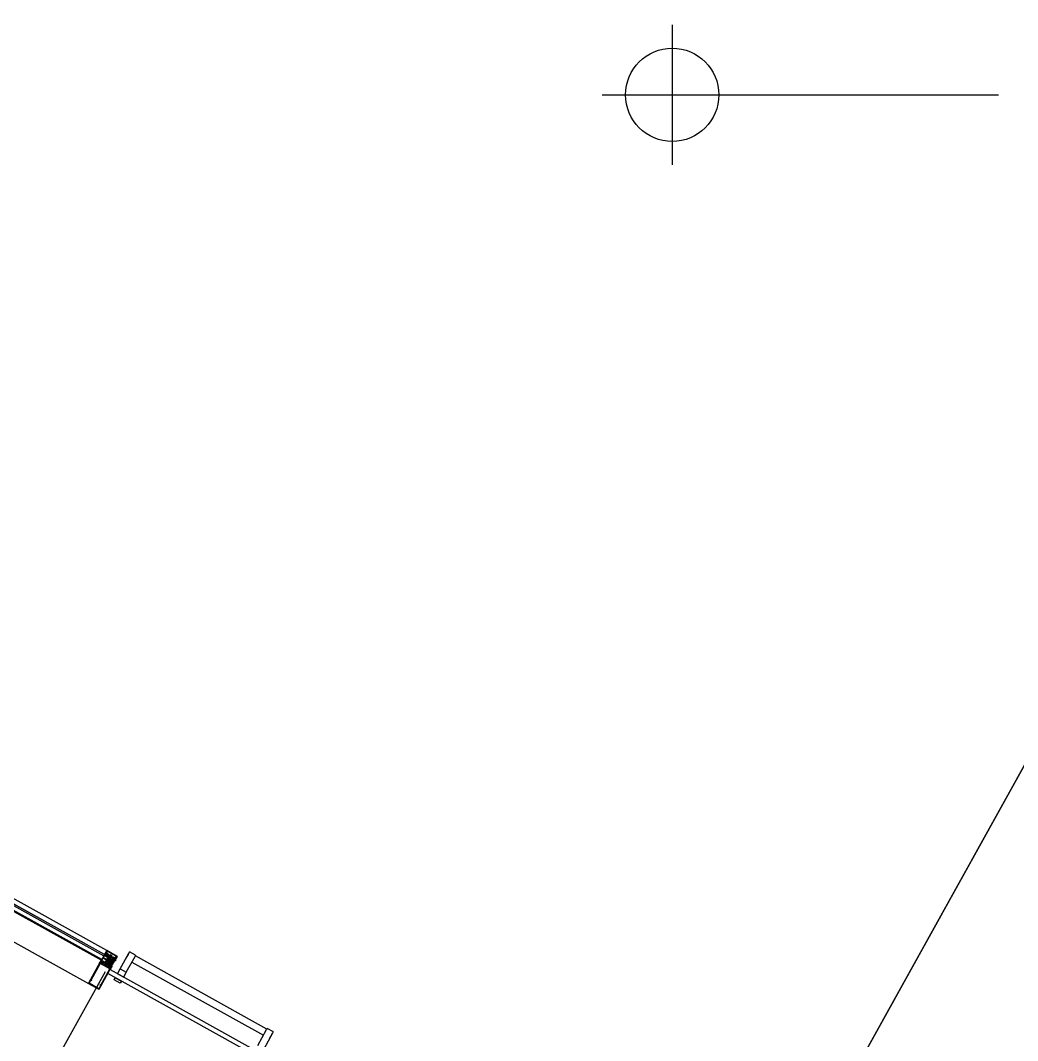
# Model space of a CAD drawing. Header units: metres. Extents: x 2.3 to 42.8, y 0.9 to 31.9.
# Drawn here: x 14.9 to 16.584, y 10.235 to 11.957 of the extents above; entities that cross this region are included whole.
import ezdxf

# ---------------------------------------------------------------- set-up
doc = ezdxf.new("R2010")
doc.units = ezdxf.units.M
doc.layers.add('ARREDI', color=9, linetype='Continuous')
doc.layers.add('PARETI_STRUTTURE', color=7, linetype='Continuous')

msp = doc.modelspace()

# ---------------------------------------------------------------- linework, layer by layer
at = {"layer": 'ARREDI'}
for points in [[(15.0367, 10.3704), (15.0374, 10.3718), (14.5687, 10.632), (14.568, 10.6306)], [(15.0409, 10.378), (15.042, 10.38), (14.5733, 10.6402), (14.5722, 10.6382)], [(15.0433, 10.3662), (15.0483, 10.3752), (15.0482, 10.3757), (15.042, 10.3791), (15.0414, 10.379), (15.0365, 10.37), (15.0366, 10.3695), (15.0428, 10.3661)], [(15.0425, 10.3671), (15.0377, 10.3698), (15.0375, 10.3703), (15.0393, 10.3735), (15.0398, 10.3737), (15.0447, 10.371), (15.0448, 10.3705), (15.043, 10.3673)], [(15.0472, 10.3749), (15.0455, 10.3717), (15.045, 10.3715), (15.0401, 10.3742), (15.04, 10.3747), (15.0417, 10.3779), (15.0423, 10.3781), (15.0471, 10.3754)], [(15.0502, 10.3782), (15.0503, 10.3784), (15.0506, 10.3783), (15.0541, 10.3763), (15.054, 10.3761), (15.0538, 10.3763), (15.0502, 10.3782), (15.0503, 10.3784), (15.0539, 10.3764), (15.0541, 10.3763), (15.054, 10.3761), (15.0505, 10.3781)], [(15.0508, 10.3784), (15.0507, 10.3783), (15.0506, 10.3784), (15.0507, 10.3783)], [(15.0515, 10.378), (15.0515, 10.3779), (15.0514, 10.3779), (15.0516, 10.3779), (15.0517, 10.3779), (15.0516, 10.3779), (15.0514, 10.3779), (15.0515, 10.3779)], [(15.055, 10.3702), (15.0519, 10.3645), (15.0521, 10.3637), (15.055, 10.3621), (15.0587, 10.3688), (15.0558, 10.3704)], [(15.052, 10.3779), (15.0523, 10.3775), (15.0528, 10.3774)], [(15.0553, 10.3696), (15.0526, 10.3646), (15.0527, 10.3641), (15.0548, 10.3629), (15.0579, 10.3686), (15.0559, 10.3697)], [(15.0531, 10.3769), (15.053, 10.377), (15.053, 10.3772), (15.053, 10.377)], [(15.054, 10.3765), (15.0539, 10.3766), (15.0539, 10.3767), (15.0539, 10.3766)], [(15.0349, 10.3673), (15.0352, 10.3674)], [(15.0448, 10.3628), (15.0447, 10.3628), (15.0447, 10.3629), (15.0446, 10.363), (15.0444, 10.3631), (15.0442, 10.3632), (15.0441, 10.3633), (15.044, 10.3634), (15.044, 10.3634)], [(15.0455, 10.364), (15.0454, 10.3641), (15.0454, 10.3641), (15.0453, 10.3642), (15.0451, 10.3643), (15.0449, 10.3645), (15.0448, 10.3646), (15.0447, 10.3646), (15.0446, 10.3647)], [(15.0472, 10.3672), (15.0471, 10.3672), (15.047, 10.3673), (15.0469, 10.3674), (15.0467, 10.3676), (15.0465, 10.3677), (15.0465, 10.3677), (15.0464, 10.3678)], [(15.0483, 10.3684), (15.0467, 10.3692)], [(15.0474, 10.3687), (15.0476, 10.3686), (15.0477, 10.3685), (15.0475, 10.3686), (15.0473, 10.3688), (15.0472, 10.3689)]]:
    msp.add_lwpolyline(points, close=True, dxfattribs=at)
for points in [[(15.0458, 10.3868), (15.0428, 10.3814), (15.0432, 10.3811), (15.0438, 10.3821), (15.0449, 10.383), (15.0449, 10.3831)], [(15.0636, 10.377), (15.0459, 10.3869), (15.0458, 10.3868)], [(15.0358, 10.3696), (15.0357, 10.3696)], [(15.0358, 10.3696), (15.0364, 10.3693), (15.0366, 10.3691), (15.0369, 10.3687), (15.0371, 10.3688)], [(15.0368, 10.3701), (15.0365, 10.3699)], [(15.0365, 10.3699), (15.0371, 10.3688)], [(15.0368, 10.3701), (15.0376, 10.3687), (15.0378, 10.3687)], [(15.0427, 10.3812), (15.042, 10.3807), (15.0411, 10.3804), (15.0412, 10.3802)], [(15.0411, 10.3802), (15.0422, 10.3798)], [(15.0426, 10.3797), (15.0424, 10.3798), (15.0422, 10.3798)], [(15.0426, 10.3797), (15.0426, 10.3795), (15.0427, 10.3794)], [(15.0429, 10.3813), (15.0427, 10.3812)], [(15.0427, 10.3794), (15.0429, 10.3793)], [(15.0488, 10.3761), (15.0427, 10.3649)], [(15.0445, 10.3812), (15.0447, 10.3811), (15.0444, 10.3806), (15.0443, 10.3805), (15.0442, 10.3805), (15.044, 10.3807), (15.0429, 10.3813)], [(15.0429, 10.3793), (15.043, 10.3794)], [(15.0433, 10.3793), (15.0431, 10.3794), (15.043, 10.3794)], [(15.0433, 10.3793), (15.0433, 10.3792), (15.0434, 10.379)], [(15.0434, 10.379), (15.0435, 10.3789)], [(15.0435, 10.3812), (15.0439, 10.382), (15.0449, 10.383), (15.045, 10.3831)], [(15.0435, 10.3812), (15.0435, 10.381)], [(15.0435, 10.381), (15.0441, 10.3806)], [(15.0435, 10.3789), (15.0437, 10.379)], [(15.044, 10.3789), (15.0438, 10.379), (15.0437, 10.379)], [(15.0441, 10.3786), (15.044, 10.3788), (15.044, 10.3789)], [(15.0441, 10.3806), (15.0443, 10.3807)], [(15.0441, 10.3786), (15.0442, 10.3785)], [(15.0448, 10.382), (15.0444, 10.3816), (15.0442, 10.3813), (15.0442, 10.3812)], [(15.0444, 10.3811), (15.0442, 10.3812)], [(15.0442, 10.3786), (15.0444, 10.3786)], [(15.0443, 10.3807), (15.0445, 10.3809)], [(15.0445, 10.3809), (15.0444, 10.381)], [(15.0447, 10.3785), (15.0445, 10.3786), (15.0444, 10.3786)], [(15.0446, 10.3814), (15.0445, 10.3814)], [(15.0445, 10.3813), (15.0445, 10.3812)], [(15.0454, 10.3851), (15.0446, 10.3837)], [(15.0446, 10.3837), (15.0447, 10.3836)], [(15.0473, 10.3799), (15.0466, 10.3807), (15.0455, 10.3813), (15.0446, 10.3814)], [(15.0447, 10.3836), (15.0449, 10.3834)], [(15.0448, 10.3783), (15.0447, 10.3784), (15.0447, 10.3785)], [(15.0478, 10.3729), (15.0447, 10.3675), (15.0448, 10.3673)], [(15.0462, 10.3813), (15.0461, 10.3813), (15.0449, 10.382), (15.0448, 10.382)], [(15.0448, 10.3783), (15.0449, 10.3782)], [(15.045, 10.3837), (15.0449, 10.3835)], [(15.0449, 10.3831), (15.045, 10.3833), (15.0449, 10.3834)], [(15.0451, 10.3808), (15.0449, 10.3805), (15.045, 10.3802)], [(15.0449, 10.3782), (15.0451, 10.3782)], [(15.046, 10.3846), (15.045, 10.3837)], [(15.045, 10.3835), (15.045, 10.3832)], [(15.045, 10.3802), (15.046, 10.3796), (15.0463, 10.3797)], [(15.0464, 10.3803), (15.0454, 10.3809), (15.0451, 10.3808)], [(15.0454, 10.3781), (15.0452, 10.3782), (15.0451, 10.3782)], [(15.0457, 10.3852), (15.0454, 10.3851)], [(15.0463, 10.3843), (15.0454, 10.3825), (15.0454, 10.3824)], [(15.0486, 10.3806), (15.0454, 10.3824)], [(15.0454, 10.3779), (15.0454, 10.378), (15.0454, 10.3782)], [(15.0454, 10.3779), (15.0456, 10.3778)], [(15.0456, 10.3778), (15.0458, 10.3778)], [(15.0457, 10.3852), (15.0464, 10.3847), (15.0467, 10.3848)], [(15.046, 10.3778), (15.0459, 10.3779), (15.0457, 10.3778)], [(15.0459, 10.386), (15.0458, 10.3859)], [(15.0458, 10.3859), (15.0459, 10.3856)], [(15.0462, 10.3861), (15.0459, 10.386)], [(15.0466, 10.3852), (15.0459, 10.3856)], [(15.0464, 10.3843), (15.046, 10.3846)], [(15.0461, 10.3775), (15.0461, 10.3776), (15.046, 10.3778)], [(15.0471, 10.3679), (15.0472, 10.3681), (15.047, 10.3682), (15.0468, 10.3682), (15.0467, 10.3683), (15.0466, 10.3683), (15.0466, 10.3683), (15.0462, 10.3686), (15.0462, 10.3687), (15.0466, 10.3691), (15.0467, 10.3692), (15.0512, 10.3774), (15.0528, 10.3765), (15.0482, 10.3684), (15.0477, 10.3681), (15.0476, 10.3682), (15.0475, 10.3683), (15.0474, 10.3684), (15.0472, 10.3685), (15.047, 10.3687), (15.0469, 10.3688), (15.0469, 10.3688), (15.0468, 10.3689), (15.0468, 10.3689), (15.0469, 10.3688), (15.0471, 10.3687), (15.0472, 10.3686), (15.0475, 10.3684), (15.0477, 10.3682), (15.0478, 10.3682), (15.0479, 10.3681), (15.0479, 10.3682), (15.0466, 10.3691), (15.0467, 10.369), (15.0467, 10.3684), (15.0468, 10.3684), (15.0464, 10.3682), (15.0463, 10.368), (15.046, 10.3677), (15.0462, 10.368), (15.0464, 10.3683), (15.0477, 10.3679), (15.0477, 10.3679), (15.0476, 10.368), (15.0475, 10.368), (15.0474, 10.368), (15.0471, 10.3679)], [(15.0461, 10.3775), (15.0463, 10.3774)], [(15.0628, 10.3768), (15.0545, 10.3814), (15.0462, 10.3861)], [(15.0478, 10.3804), (15.0464, 10.3812), (15.0463, 10.3813), (15.0462, 10.3814)], [(15.0463, 10.3797), (15.0465, 10.3801), (15.0464, 10.3803)], [(15.0463, 10.3774), (15.0464, 10.3774)], [(15.0468, 10.3774), (15.0466, 10.3775), (15.0464, 10.3774)], [(15.0464, 10.3767), (15.0468, 10.3774), (15.0471, 10.3774)], [(15.0467, 10.3849), (15.0466, 10.3852)], [(15.0476, 10.3787), (15.0469, 10.3791), (15.0467, 10.3791), (15.0466, 10.3792), (15.0467, 10.3793), (15.047, 10.3799), (15.0472, 10.3797)], [(15.0467, 10.3848), (15.0467, 10.3849)], [(15.0469, 10.3795), (15.0468, 10.3792)], [(15.0468, 10.3792), (15.0469, 10.3791)], [(15.0468, 10.3627), (15.053, 10.3738)], [(15.047, 10.3796), (15.0469, 10.3795)], [(15.0469, 10.3791), (15.0496, 10.3776)], [(15.047, 10.3796), (15.0473, 10.3795), (15.0474, 10.3795)], [(15.0471, 10.3774), (15.0476, 10.3785)], [(15.0472, 10.3797), (15.0473, 10.3798)], [(15.0473, 10.3798), (15.0473, 10.3799)], [(15.0474, 10.3795), (15.0478, 10.3803), (15.0478, 10.3804)], [(15.0476, 10.3785), (15.0476, 10.3787)], [(15.0483, 10.3728), (15.0479, 10.373), (15.0478, 10.3729)], [(15.0478, 10.3657), (15.0509, 10.3712), (15.0508, 10.3713)], [(15.0486, 10.3805), (15.0481, 10.3796), (15.0482, 10.3793)], [(15.0491, 10.3754), (15.0481, 10.3735), (15.0481, 10.3734)], [(15.0487, 10.3731), (15.0481, 10.3734)], [(15.052, 10.377), (15.0519, 10.3772), (15.0482, 10.3793)], [(15.0487, 10.3723), (15.0483, 10.3728)], [(15.0486, 10.3805), (15.0486, 10.3806)], [(15.0491, 10.3726), (15.0487, 10.3731)], [(15.0498, 10.3717), (15.0487, 10.3723)], [(15.049, 10.3761), (15.0488, 10.3761)], [(15.049, 10.3764), (15.0496, 10.3775), (15.0496, 10.3776)], [(15.049, 10.3764), (15.0491, 10.3761)], [(15.0491, 10.3761), (15.0497, 10.3758), (15.049, 10.3761)], [(15.0494, 10.3753), (15.0493, 10.3754), (15.0491, 10.3754)], [(15.0499, 10.3722), (15.0491, 10.3726)], [(15.0494, 10.3753), (15.0496, 10.3754)], [(15.0496, 10.3754), (15.0497, 10.3756), (15.0496, 10.3754)], [(15.0496, 10.3755), (15.0497, 10.3752)], [(15.0501, 10.3771), (15.0497, 10.3765), (15.0498, 10.3762)], [(15.0497, 10.3756), (15.0497, 10.3758)], [(15.0497, 10.3756), (15.0497, 10.3758)], [(15.0497, 10.3752), (15.0498, 10.3751)], [(15.0502, 10.376), (15.0498, 10.3762)], [(15.0498, 10.3751), (15.05, 10.3752)], [(15.0508, 10.3713), (15.0504, 10.3716), (15.0498, 10.3717)], [(15.0505, 10.3721), (15.0499, 10.3722)], [(15.05, 10.3752), (15.0503, 10.3757)], [(15.0531, 10.3757), (15.0517, 10.3764), (15.0503, 10.3772), (15.0501, 10.3771)], [(15.0502, 10.3782), (15.0503, 10.3781)], [(15.0503, 10.3757), (15.0502, 10.376)], [(15.0541, 10.3764), (15.0505, 10.3784), (15.0503, 10.3784)], [(15.0503, 10.3781), (15.0539, 10.3761)], [(15.0505, 10.3721), (15.0511, 10.3718), (15.0512, 10.3718)], [(15.0507, 10.3644), (15.0545, 10.3713)], [(15.0545, 10.3713), (15.0556, 10.3707), (15.0548, 10.3704), (15.0516, 10.3646), (15.0518, 10.3638), (15.0507, 10.3644)], [(15.0528, 10.3774), (15.053, 10.3775), (15.0534, 10.3782), (15.0527, 10.3778), (15.0526, 10.3777), (15.0527, 10.3778), (15.0527, 10.3779), (15.053, 10.3784), (15.0527, 10.3786), (15.052, 10.3779), (15.0515, 10.378), (15.0508, 10.3784), (15.0513, 10.3793), (15.0508, 10.3784), (15.0528, 10.3774)], [(15.0508, 10.3784), (15.0514, 10.3793), (15.0508, 10.3784)], [(15.0508, 10.3784), (15.0515, 10.378), (15.0521, 10.3789)], [(15.0546, 10.3712), (15.0508, 10.3643)], [(15.0548, 10.3711), (15.051, 10.3642)], [(15.0549, 10.371), (15.0511, 10.3642)], [(15.0512, 10.3776), (15.0512, 10.3774), (15.0528, 10.3765)], [(15.0512, 10.3718), (15.0522, 10.3737), (15.0522, 10.3738)], [(15.0551, 10.371), (15.0512, 10.3641)], [(15.0517, 10.3793), (15.0513, 10.3793)], [(15.0517, 10.3779), (15.0515, 10.378), (15.0517, 10.3779), (15.0522, 10.3789), (15.0517, 10.3779), (15.0522, 10.3789)], [(15.0521, 10.3789), (15.0515, 10.378), (15.0521, 10.3789)], [(15.0519, 10.3748), (15.0516, 10.3743)], [(15.0516, 10.3743), (15.0517, 10.3741)], [(15.0542, 10.3779), (15.0542, 10.3779), (15.0542, 10.3779), (15.0517, 10.3793)], [(15.0539, 10.3767), (15.0532, 10.3771), (15.053, 10.3772), (15.0517, 10.3779), (15.053, 10.3772), (15.0536, 10.3781), (15.053, 10.3772), (15.0539, 10.3767), (15.0544, 10.3776)], [(15.0517, 10.3741), (15.0518, 10.374)], [(15.0518, 10.3792), (15.0518, 10.3791), (15.054, 10.3779), (15.0541, 10.378)], [(15.0519, 10.3792), (15.0519, 10.3792), (15.0518, 10.3792)], [(15.0518, 10.3792), (15.0519, 10.3792)], [(15.0518, 10.374), (15.052, 10.3741)], [(15.0519, 10.3783), (15.0521, 10.379)], [(15.0519, 10.3783), (15.0521, 10.379)], [(15.0519, 10.3783), (15.0521, 10.379)], [(15.0519, 10.3781), (15.0523, 10.3788), (15.0519, 10.3781)], [(15.0519, 10.3781), (15.052, 10.378)], [(15.0522, 10.3749), (15.0519, 10.3748)], [(15.0521, 10.3789), (15.052, 10.379)], [(15.0521, 10.3789), (15.052, 10.379)], [(15.052, 10.3741), (15.0521, 10.3743), (15.052, 10.374)], [(15.052, 10.374), (15.052, 10.3739)], [(15.052, 10.3739), (15.0522, 10.3738)], [(15.0521, 10.3769), (15.0523, 10.377), (15.056, 10.3749), (15.0563, 10.375)], [(15.0521, 10.3749), (15.0526, 10.3747), (15.0528, 10.3748)], [(15.0522, 10.3743), (15.0521, 10.3743)], [(15.0522, 10.3743), (15.0521, 10.3743)], [(15.0522, 10.3789), (15.0522, 10.3789)], [(15.0529, 10.3739), (15.0522, 10.3743), (15.0529, 10.374)], [(15.0523, 10.3775), (15.0526, 10.378)], [(15.0524, 10.3789), (15.0525, 10.3788), (15.0526, 10.3788), (15.0527, 10.3787), (15.0528, 10.3787), (15.0529, 10.3787), (15.053, 10.3786), (15.0531, 10.3785)], [(15.0524, 10.3779), (15.0527, 10.3786), (15.0524, 10.3779)], [(15.0526, 10.3777), (15.0531, 10.3784), (15.0527, 10.3778), (15.0524, 10.378), (15.0524, 10.3779)], [(15.0527, 10.3778), (15.0524, 10.378)], [(15.0524, 10.378), (15.0527, 10.3779)], [(15.053, 10.3766), (15.0528, 10.3765)], [(15.0528, 10.3748), (15.0532, 10.3754), (15.0531, 10.3757)], [(15.0529, 10.3775), (15.053, 10.3775)], [(15.0529, 10.374), (15.0531, 10.3741)], [(15.053, 10.3738), (15.0529, 10.3739)], [(15.0537, 10.378), (15.0532, 10.3771), (15.053, 10.3772), (15.0536, 10.3781)], [(15.0537, 10.378), (15.0532, 10.3771), (15.0531, 10.377), (15.0531, 10.3769), (15.0531, 10.377), (15.0532, 10.3771)], [(15.0531, 10.3741), (15.0537, 10.3752)], [(15.0537, 10.3781), (15.0532, 10.3776)], [(15.0537, 10.3781), (15.0532, 10.3776)], [(15.0544, 10.3776), (15.0539, 10.3767), (15.0532, 10.3771), (15.0537, 10.378)], [(15.0537, 10.3781), (15.0533, 10.3776)], [(15.0537, 10.3781), (15.0536, 10.378)], [(15.0536, 10.3781), (15.0536, 10.378)], [(15.0566, 10.3737), (15.0539, 10.3752), (15.0537, 10.3752)], [(15.0544, 10.3777), (15.0544, 10.3776), (15.0539, 10.3767), (15.0544, 10.3777)], [(15.0539, 10.3761), (15.054, 10.3761)], [(15.0541, 10.378), (15.054, 10.378), (15.054, 10.378)], [(15.0542, 10.3779), (15.0541, 10.3779)], [(15.0541, 10.3763), (15.0541, 10.3764)], [(15.0544, 10.3776), (15.0542, 10.3779)], [(15.0556, 10.374), (15.055, 10.373), (15.0551, 10.3727)], [(15.0552, 10.3709), (15.055, 10.3705)], [(15.0553, 10.3726), (15.0551, 10.3727)], [(15.0553, 10.3708), (15.0552, 10.3705)], [(15.0553, 10.3726), (15.0554, 10.3725), (15.0554, 10.3723)], [(15.0554, 10.3723), (15.0556, 10.3722), (15.0557, 10.3723)], [(15.0555, 10.3707), (15.0554, 10.3706)], [(15.0559, 10.3741), (15.0556, 10.374)], [(15.0559, 10.3723), (15.0557, 10.3723)], [(15.0559, 10.3741), (15.0565, 10.3738), (15.0567, 10.3736), (15.0568, 10.3736), (15.0568, 10.3736), (15.0571, 10.3742), (15.0569, 10.3743)], [(15.056, 10.3722), (15.0559, 10.3723)], [(15.056, 10.3722), (15.0561, 10.3721), (15.0561, 10.372)], [(15.0561, 10.372), (15.0563, 10.3719), (15.0564, 10.3719)], [(15.0568, 10.376), (15.0563, 10.375)], [(15.0566, 10.3719), (15.0564, 10.3719)], [(15.057, 10.3751), (15.0566, 10.3744), (15.0567, 10.3742)], [(15.0566, 10.3737), (15.0567, 10.3738)], [(15.0567, 10.3718), (15.0566, 10.3719)], [(15.0569, 10.3741), (15.0567, 10.3742)], [(15.0567, 10.3737), (15.0569, 10.374)], [(15.0567, 10.3718), (15.0568, 10.3717), (15.0568, 10.3716)], [(15.0569, 10.376), (15.0568, 10.376)], [(15.0568, 10.3716), (15.057, 10.3715), (15.0571, 10.3715)], [(15.0569, 10.376), (15.0601, 10.3742), (15.0603, 10.3743)], [(15.0597, 10.373), (15.0591, 10.3737), (15.058, 10.3743), (15.0571, 10.3745), (15.0569, 10.3744)], [(15.0569, 10.3744), (15.0569, 10.3743)], [(15.0569, 10.3739), (15.0569, 10.3741)], [(15.0587, 10.3744), (15.0586, 10.3744), (15.0572, 10.3752), (15.057, 10.3751)], [(15.0572, 10.3716), (15.0571, 10.3715)], [(15.0574, 10.3715), (15.0572, 10.3716)], [(15.0576, 10.3739), (15.0574, 10.3736)], [(15.0574, 10.3736), (15.0575, 10.3733)], [(15.0574, 10.3715), (15.0575, 10.3713), (15.0575, 10.3712)], [(15.0575, 10.3733), (15.0585, 10.3727)], [(15.0575, 10.3712), (15.0577, 10.3711), (15.0578, 10.3711)], [(15.0578, 10.374), (15.0576, 10.3739)], [(15.0579, 10.3712), (15.0578, 10.3711)], [(15.0589, 10.3734), (15.0579, 10.374)], [(15.0581, 10.3711), (15.0579, 10.3712)], [(15.0582, 10.3708), (15.0581, 10.3709), (15.0581, 10.3711)], [(15.0582, 10.3708), (15.0583, 10.3707), (15.0585, 10.3708)], [(15.0585, 10.3727), (15.0588, 10.3728)], [(15.0586, 10.3708), (15.0585, 10.3707)], [(15.0588, 10.3707), (15.0586, 10.3708)], [(15.0601, 10.3736), (15.0589, 10.3743), (15.0588, 10.3744), (15.0587, 10.3744)], [(15.0588, 10.3728), (15.059, 10.3731)], [(15.0589, 10.3704), (15.0588, 10.3706), (15.0588, 10.3707)], [(15.059, 10.3731), (15.0589, 10.3734)], [(15.0589, 10.3704), (15.059, 10.3703), (15.0592, 10.3704)], [(15.0605, 10.3715), (15.0594, 10.3722), (15.0592, 10.3722), (15.0591, 10.3723), (15.0591, 10.3724), (15.0594, 10.3729), (15.0596, 10.3728), (15.0597, 10.3728)], [(15.0593, 10.3704), (15.0592, 10.3704)], [(15.0595, 10.3727), (15.0593, 10.3726)], [(15.0593, 10.3726), (15.0593, 10.3723)], [(15.0593, 10.3723), (15.0593, 10.3722)], [(15.0593, 10.3722), (15.0599, 10.3719)], [(15.0595, 10.3703), (15.0593, 10.3704)], [(15.0595, 10.3727), (15.0597, 10.3726), (15.0599, 10.3726)], [(15.0596, 10.3702), (15.0595, 10.3703)], [(15.0596, 10.3702), (15.0605, 10.3694), (15.0607, 10.3695)], [(15.0598, 10.3729), (15.0597, 10.373)], [(15.0599, 10.3726), (15.0601, 10.3729), (15.0602, 10.3735), (15.0601, 10.3736)], [(15.0599, 10.3719), (15.0602, 10.372)], [(15.0611, 10.3743), (15.061, 10.3742), (15.0608, 10.3727), (15.0602, 10.3717), (15.0607, 10.3715), (15.0637, 10.3769), (15.0636, 10.377)], [(15.0612, 10.376), (15.0602, 10.3743)], [(15.0602, 10.3719), (15.0606, 10.3728), (15.0609, 10.3741)], [(15.0605, 10.3715), (15.0606, 10.3713), (15.0605, 10.3704), (15.0607, 10.3695)], [(15.0613, 10.3744), (15.061, 10.3743), (15.0609, 10.3741)], [(15.0615, 10.3742), (15.0613, 10.3744), (15.0611, 10.3743)], [(15.0617, 10.3759), (15.0612, 10.376)], [(15.0613, 10.3744), (15.0614, 10.3746)], [(15.0614, 10.3746), (15.0617, 10.3759)], [(15.0616, 10.3767), (15.0615, 10.3766), (15.0616, 10.3763)], [(15.0615, 10.3742), (15.0616, 10.3743)], [(15.0626, 10.3763), (15.0619, 10.3768), (15.0616, 10.3767)], [(15.0616, 10.3763), (15.0623, 10.3759)], [(15.0616, 10.3743), (15.0624, 10.3756)], [(15.0624, 10.3756), (15.0623, 10.3759)], [(15.0626, 10.3763), (15.0628, 10.3764)], [(15.0629, 10.3765), (15.0628, 10.3768)], [(15.0628, 10.3764), (15.0629, 10.3765)], [(15.0338, 10.3652), (15.0186, 10.3378), (15.0151, 10.3315)], [(15.0346, 10.365), (15.0194, 10.3376), (15.0195, 10.3374), (15.0203, 10.3369)], [(15.0357, 10.3696), (15.0334, 10.3655)], [(15.0334, 10.3655), (15.0335, 10.3654)], [(15.0335, 10.3654), (15.0338, 10.3652), (15.0349, 10.3673)], [(15.0511, 10.3558), (15.0346, 10.365)], [(15.0352, 10.3666), (15.0349, 10.366), (15.0349, 10.3658)], [(15.0349, 10.3658), (15.0366, 10.3648), (15.0367, 10.3647), (15.0368, 10.3647), (15.0385, 10.3638), (15.0387, 10.3638)], [(15.0358, 10.367), (15.0352, 10.3674)], [(15.0352, 10.3674), (15.0357, 10.367), (15.036, 10.367), (15.036, 10.3669), (15.036, 10.3668), (15.0357, 10.3663), (15.0356, 10.3664)], [(15.0358, 10.3669), (15.0358, 10.3665), (15.0354, 10.3667), (15.0352, 10.3666)], [(15.0356, 10.3664), (15.0354, 10.3662)], [(15.0354, 10.3662), (15.036, 10.3655), (15.0377, 10.3646), (15.0386, 10.3644)], [(15.0359, 10.3669), (15.0358, 10.367)], [(15.0359, 10.3285), (15.0511, 10.3558)], [(15.0363, 10.3683), (15.0361, 10.3679), (15.0362, 10.3676)], [(15.0362, 10.3676), (15.0391, 10.366), (15.0394, 10.3661)], [(15.0395, 10.3667), (15.0366, 10.3684), (15.0363, 10.3683)], [(15.0365, 10.3665), (15.0363, 10.3662)], [(15.0363, 10.3662), (15.0363, 10.3659)], [(15.0363, 10.3659), (15.0379, 10.3651)], [(15.0367, 10.3666), (15.0365, 10.3665)], [(15.0365, 10.3279), (15.0517, 10.3553)], [(15.0383, 10.3657), (15.0367, 10.3666)], [(15.0379, 10.3688), (15.0378, 10.3687)], [(15.0381, 10.3687), (15.0379, 10.3688)], [(15.0379, 10.3651), (15.0382, 10.3651)], [(15.0381, 10.3687), (15.0381, 10.3686), (15.0381, 10.3684)], [(15.0382, 10.3684), (15.0383, 10.3683), (15.0385, 10.3684)], [(15.0382, 10.3651), (15.0383, 10.3655)], [(15.0383, 10.3655), (15.0383, 10.3657)], [(15.0386, 10.3684), (15.0384, 10.3684)], [(15.0387, 10.3646), (15.0385, 10.3647), (15.0388, 10.3653), (15.0389, 10.3653), (15.039, 10.3653), (15.0392, 10.3652), (15.0398, 10.3648)], [(15.0388, 10.3683), (15.0387, 10.3683), (15.0386, 10.3684)], [(15.0386, 10.3644), (15.0387, 10.3646)], [(15.039, 10.3652), (15.0387, 10.3648), (15.039, 10.3647)], [(15.0387, 10.3638), (15.0391, 10.3645), (15.039, 10.3647)], [(15.0388, 10.3683), (15.0388, 10.3682), (15.0388, 10.368)], [(15.0388, 10.368), (15.039, 10.3679), (15.0391, 10.368)], [(15.0391, 10.3652), (15.039, 10.3652)], [(15.0393, 10.368), (15.0391, 10.368)], [(15.0401, 10.3646), (15.0391, 10.3652)], [(15.0395, 10.3642), (15.0391, 10.3636), (15.0392, 10.3634)], [(15.0392, 10.3634), (15.0409, 10.3625), (15.0414, 10.3627)], [(15.0395, 10.3679), (15.0393, 10.368)], [(15.0394, 10.3679), (15.0395, 10.3678), (15.0395, 10.3676)], [(15.0394, 10.3661), (15.0396, 10.3664), (15.0395, 10.3667)], [(15.0411, 10.3677), (15.0395, 10.3676)], [(15.0398, 10.3641), (15.0396, 10.3642), (15.0395, 10.3642)], [(15.0398, 10.3648), (15.0401, 10.3649)], [(15.0398, 10.3641), (15.04, 10.3641)], [(15.0411, 10.3673), (15.0399, 10.3673), (15.0399, 10.367)], [(15.0401, 10.3649), (15.041, 10.3666), (15.041, 10.3667), (15.0406, 10.3669), (15.0404, 10.367), (15.0399, 10.367)], [(15.04, 10.3642), (15.0402, 10.3645)], [(15.0402, 10.3645), (15.0401, 10.3646)], [(15.0411, 10.3673), (15.0411, 10.3677)], [(15.0425, 10.3647), (15.0414, 10.3627)], [(15.0427, 10.3647), (15.0425, 10.3647)], [(15.0463, 10.3685), (15.0464, 10.3684), (15.0464, 10.3684), (15.0465, 10.3683), (15.0467, 10.3682), (15.047, 10.368), (15.0468, 10.3681), (15.0467, 10.3682), (15.0466, 10.3683), (15.0465, 10.3684), (15.0464, 10.3684), (15.0462, 10.3685), (15.0464, 10.3686), (15.0477, 10.3676), (15.0478, 10.3678), (15.0477, 10.3678), (15.0477, 10.3677), (15.0477, 10.3676), (15.0478, 10.3678), (15.0469, 10.3683), (15.047, 10.3682), (15.0472, 10.3681), (15.0473, 10.368), (15.0474, 10.3679), (15.0475, 10.3678), (15.0475, 10.3678), (15.0479, 10.3673), (15.0479, 10.3672), (15.0471, 10.367), (15.047, 10.367), (15.0469, 10.3671), (15.0468, 10.3671), (15.0466, 10.3672), (15.0464, 10.3673), (15.0463, 10.3673), (15.0462, 10.3673), (15.0459, 10.3674), (15.0459, 10.3674), (15.0457, 10.3674), (15.0457, 10.3674), (15.0458, 10.3674), (15.0459, 10.3673), (15.046, 10.3673), (15.0461, 10.3672), (15.0463, 10.3671), (15.0467, 10.367), (15.0469, 10.3669), (15.047, 10.3668), (15.0471, 10.3668), (15.0472, 10.3668), (15.0473, 10.3667), (15.0474, 10.3667), (15.0476, 10.3667), (15.0471, 10.3667), (15.0476, 10.3667), (15.0473, 10.367), (15.0478, 10.3673), (15.0477, 10.3673), (15.0477, 10.3673), (15.0476, 10.3674), (15.0475, 10.3674), (15.0474, 10.3674), (15.0473, 10.3675), (15.0471, 10.3676), (15.0467, 10.3678), (15.0465, 10.3678), (15.0463, 10.3679), (15.0462, 10.3679), (15.0461, 10.368), (15.0461, 10.368), (15.0465, 10.3682), (15.0465, 10.3681), (15.0466, 10.3681), (15.0467, 10.368), (15.0468, 10.3679), (15.047, 10.3678), (15.0471, 10.3677), (15.0472, 10.3676), (15.0473, 10.3675), (15.0479, 10.3673), (15.0478, 10.3674), (15.0471, 10.3679), (15.0479, 10.3673), (15.0479, 10.3674), (15.0477, 10.3675), (15.047, 10.368), (15.0473, 10.3673), (15.046, 10.3672), (15.0461, 10.3671), (15.0462, 10.367), (15.0463, 10.367), (15.0465, 10.3668), (15.0466, 10.3667), (15.0467, 10.3666), (15.0468, 10.3666), (15.0472, 10.3667), (15.0468, 10.3664), (15.0467, 10.3664), (15.0466, 10.3664), (15.0465, 10.3665), (15.0464, 10.3665), (15.0461, 10.3666), (15.046, 10.3667), (15.0458, 10.3667), (15.0457, 10.3671), (15.0455, 10.3668), (15.0451, 10.3667), (15.0451, 10.3668), (15.0456, 10.3664), (15.0454, 10.3661), (15.0455, 10.3661), (15.0456, 10.3661), (15.0457, 10.366), (15.0458, 10.366), (15.0461, 10.3659), (15.0462, 10.3658), (15.0463, 10.3658), (15.0467, 10.3654), (15.0466, 10.3655), (15.0465, 10.3655), (15.0465, 10.3655), (15.0463, 10.3656), (15.0462, 10.3656), (15.046, 10.3657), (15.0456, 10.3659), (15.0454, 10.366), (15.0453, 10.366), (15.0452, 10.3661), (15.0451, 10.3661), (15.045, 10.3661), (15.0454, 10.3662), (15.0444, 10.3655), (15.0449, 10.3655), (15.0449, 10.3653), (15.0447, 10.3649), (15.0448, 10.3648), (15.0449, 10.3648), (15.045, 10.3648), (15.0452, 10.3647), (15.0454, 10.3646), (15.0455, 10.3646), (15.0456, 10.3645), (15.0461, 10.3642), (15.046, 10.3642), (15.0459, 10.3642), (15.0459, 10.3643), (15.0458, 10.3643), (15.0457, 10.3643), (15.0455, 10.3644), (15.0453, 10.3645), (15.045, 10.3646), (15.0447, 10.3647), (15.0446, 10.3648), (15.0445, 10.3648), (15.0444, 10.3649), (15.0443, 10.3649), (15.0441, 10.3649), (15.0441, 10.365), (15.0445, 10.3654), (15.0446, 10.3653), (15.0447, 10.3653), (15.0448, 10.3652), (15.0449, 10.3651), (15.045, 10.3651), (15.0452, 10.3649), (15.0454, 10.3648), (15.0456, 10.3646), (15.0457, 10.3645), (15.0458, 10.3645), (15.0459, 10.3644), (15.046, 10.3643), (15.0456, 10.3644), (15.0456, 10.3644), (15.0455, 10.3645), (15.0454, 10.3645), (15.0453, 10.3646), (15.0451, 10.3648), (15.045, 10.3649), (15.0449, 10.365), (15.0448, 10.365), (15.0445, 10.3655), (15.0445, 10.3654), (15.0446, 10.3654), (15.0447, 10.3653), (15.0448, 10.3653), (15.0448, 10.3652), (15.0449, 10.3651), (15.0451, 10.365), (15.0455, 10.3648), (15.0457, 10.3646), (15.0458, 10.3645), (15.0459, 10.3645), (15.0459, 10.3644), (15.0458, 10.3647), (15.0457, 10.3647), (15.0456, 10.3648), (15.0455, 10.3649), (15.0454, 10.365), (15.0452, 10.3651), (15.0451, 10.3652), (15.045, 10.3653), (15.045, 10.3653), (15.0464, 10.3649), (15.0464, 10.365), (15.0463, 10.365), (15.0462, 10.3651), (15.0461, 10.3652), (15.046, 10.3652), (15.0458, 10.3654), (15.0455, 10.3656), (15.0453, 10.3658), (15.0452, 10.3658), (15.0451, 10.3659), (15.045, 10.3659), (15.0449, 10.366), (15.0449, 10.366), (15.0452, 10.3656), (15.0452, 10.3656), (15.0453, 10.3655), (15.0454, 10.3654), (15.0456, 10.3653), (15.0457, 10.3652), (15.0458, 10.3651), (15.0459, 10.365), (15.0459, 10.3648), (15.0464, 10.3656), (15.0466, 10.3655), (15.0467, 10.3655), (15.0476, 10.3651), (15.0476, 10.3649), (15.0468, 10.3634), (15.0475, 10.3651), (15.0468, 10.3655), (15.0466, 10.3654), (15.0463, 10.365), (15.0465, 10.3648), (15.0462, 10.3648), (15.046, 10.3644), (15.0461, 10.3642), (15.0459, 10.3642), (15.0457, 10.3638), (15.0458, 10.3636), (15.0456, 10.3636), (15.0453, 10.3631), (15.0454, 10.363), (15.0452, 10.363), (15.045, 10.3625), (15.0451, 10.3623), (15.0449, 10.3623), (15.0446, 10.3619), (15.0447, 10.3617), (15.0445, 10.3617), (15.0442, 10.3611), (15.0436, 10.361), (15.0429, 10.3614), (15.0427, 10.3619), (15.0429, 10.3622), (15.0428, 10.3624), (15.043, 10.3624), (15.0432, 10.3628), (15.0431, 10.363), (15.0433, 10.363), (15.0436, 10.3635), (15.0435, 10.3636), (15.0437, 10.3636), (15.0439, 10.3641), (15.0438, 10.3643), (15.044, 10.3643), (15.0443, 10.3647), (15.0442, 10.3649), (15.0444, 10.3649), (15.0446, 10.3653), (15.0445, 10.3655), (15.0447, 10.3655), (15.045, 10.3659), (15.0448, 10.3661), (15.0453, 10.3665), (15.0452, 10.3662), (15.0453, 10.3659), (15.0454, 10.3659), (15.0455, 10.3658), (15.0456, 10.3657), (15.0458, 10.3656), (15.0459, 10.3655), (15.046, 10.3654), (15.0461, 10.3653), (15.0461, 10.3653), (15.0452, 10.3667), (15.0452, 10.3667), (15.0453, 10.3666), (15.0454, 10.3666), (15.0454, 10.3665), (15.0455, 10.3664), (15.0456, 10.3664), (15.0458, 10.3662), (15.0462, 10.366), (15.0464, 10.3659), (15.0465, 10.3658), (15.0465, 10.3657), (15.0466, 10.3657), (15.0467, 10.3656), (15.0467, 10.3655), (15.0467, 10.3656), (15.0466, 10.3657), (15.0465, 10.3657), (15.0464, 10.3658), (15.0463, 10.3658), (15.0461, 10.366), (15.0459, 10.3662), (15.0457, 10.3663), (15.0455, 10.3664), (15.0455, 10.3664), (15.0454, 10.3665), (15.0453, 10.3666), (15.0449, 10.3663), (15.0451, 10.3664), (15.0443, 10.3669), (15.0444, 10.3668), (15.0451, 10.3664), (15.0452, 10.3663), (15.0447, 10.3655), (15.045, 10.3655), (15.0451, 10.3655), (15.0452, 10.3654), (15.0453, 10.3654), (15.0455, 10.3654), (15.0457, 10.3653), (15.0458, 10.3652), (15.046, 10.3652), (15.0461, 10.3648), (15.0458, 10.3642), (15.0452, 10.3636), (15.0451, 10.3636), (15.045, 10.3636), (15.0449, 10.3637), (15.0446, 10.3638), (15.0445, 10.3638), (15.0443, 10.3639), (15.044, 10.364), (15.0438, 10.3637), (15.044, 10.3636), (15.0441, 10.3636), (15.0442, 10.3635), (15.0444, 10.3635), (15.0446, 10.3634), (15.0448, 10.3633), (15.0449, 10.3633), (15.045, 10.3633), (15.0453, 10.3632), (15.0454, 10.3635)], [(15.0441, 10.361), (15.0428, 10.3618), (15.0427, 10.3618), (15.0432, 10.361), (15.0433, 10.3615), (15.0427, 10.3618), (15.043, 10.3623), (15.0431, 10.3622), (15.0443, 10.3615), (15.0441, 10.361), (15.0428, 10.3618), (15.0427, 10.3618), (15.043, 10.3623), (15.0435, 10.363), (15.0434, 10.363), (15.0434, 10.3637), (15.0438, 10.3641), (15.0439, 10.3641), (15.044, 10.364), (15.0441, 10.364), (15.0442, 10.3639), (15.0443, 10.3638), (15.0445, 10.3637), (15.0447, 10.3635), (15.0449, 10.3634), (15.045, 10.3633), (15.0451, 10.3632), (15.0452, 10.3632), (15.0453, 10.3631), (15.045, 10.3631), (15.0449, 10.3632), (15.0448, 10.3632), (15.0447, 10.3633), (15.0446, 10.3634), (15.0444, 10.3635), (15.0443, 10.3636), (15.0442, 10.3637), (15.0438, 10.3642), (15.0439, 10.3642), (15.0439, 10.3641), (15.044, 10.3641), (15.0441, 10.364), (15.0441, 10.3639), (15.0442, 10.3639), (15.0445, 10.3637), (15.0448, 10.3635), (15.045, 10.3634), (15.0451, 10.3633), (15.0452, 10.3632), (15.0452, 10.3632), (15.0451, 10.3634), (15.0451, 10.3635), (15.045, 10.3635), (15.0449, 10.3636), (15.0448, 10.3637), (15.0446, 10.3638), (15.0445, 10.3639), (15.0444, 10.364), (15.0443, 10.3641), (15.046, 10.3644), (15.0459, 10.3648), (15.046, 10.3646), (15.046, 10.3645), (15.0462, 10.3647), (15.0469, 10.3654), (15.0468, 10.3654), (15.0463, 10.3658), (15.0455, 10.3662), (15.045, 10.3658), (15.0451, 10.3657), (15.0463, 10.3651), (15.0465, 10.3648), (15.0464, 10.3648), (15.0463, 10.3648), (15.0463, 10.3648), (15.0462, 10.3649), (15.0461, 10.3649), (15.046, 10.365), (15.0459, 10.365), (15.0457, 10.3651), (15.0453, 10.3653), (15.0451, 10.3654), (15.045, 10.3654), (15.0449, 10.3654), (15.0448, 10.3655), (15.0447, 10.3655), (15.0446, 10.3655), (15.0465, 10.3647), (15.0461, 10.3648)], [(15.0427, 10.3649), (15.0427, 10.3648)], [(15.0427, 10.3648), (15.0429, 10.3647)], [(15.0427, 10.3647), (15.0429, 10.3646), (15.043, 10.3646)], [(15.0441, 10.361), (15.0432, 10.361), (15.0427, 10.3618)], [(15.0429, 10.3647), (15.043, 10.3647)], [(15.043, 10.3647), (15.0432, 10.3647), (15.043, 10.3646)], [(15.0433, 10.3627), (15.043, 10.363)], [(15.043, 10.3623), (15.0432, 10.3627), (15.0433, 10.3626)], [(15.0432, 10.361), (15.0441, 10.361), (15.0443, 10.3615), (15.0431, 10.3622), (15.043, 10.3623), (15.0431, 10.3623)], [(15.0444, 10.3619), (15.0443, 10.3618), (15.0442, 10.3618), (15.044, 10.3617), (15.043, 10.3623)], [(15.0432, 10.3622), (15.0432, 10.3622), (15.0433, 10.3622), (15.0435, 10.3622), (15.0434, 10.3622), (15.0432, 10.3622), (15.0433, 10.3622), (15.0432, 10.3622), (15.0432, 10.3623), (15.0431, 10.3622), (15.0432, 10.3623), (15.0431, 10.3623), (15.0432, 10.3623), (15.0431, 10.3623), (15.0431, 10.3623), (15.043, 10.3623)], [(15.0431, 10.3631), (15.0435, 10.363)], [(15.0433, 10.365), (15.0432, 10.3647), (15.0434, 10.3649), (15.0434, 10.365)], [(15.0432, 10.3647), (15.0432, 10.3647)], [(15.045, 10.3623), (15.045, 10.3623), (15.0449, 10.3624), (15.0448, 10.3624), (15.0447, 10.3624), (15.0446, 10.3625), (15.0445, 10.3625), (15.0443, 10.3626), (15.0439, 10.3628), (15.0437, 10.3629), (15.0436, 10.3629), (15.0435, 10.3629), (15.0434, 10.363), (15.0433, 10.363), (15.0432, 10.363)], [(15.0432, 10.3629), (15.0432, 10.3628), (15.0433, 10.3628), (15.0434, 10.3627), (15.0435, 10.3626), (15.0436, 10.3626), (15.0438, 10.3624), (15.044, 10.3623), (15.0442, 10.3621), (15.0443, 10.362)], [(15.0443, 10.362), (15.0443, 10.3621), (15.044, 10.3623), (15.0438, 10.3624), (15.0436, 10.3626), (15.0435, 10.3627), (15.0434, 10.3627), (15.0433, 10.3628), (15.0432, 10.3629), (15.0432, 10.3629)], [(15.0433, 10.3626), (15.0432, 10.3627), (15.0445, 10.3619), (15.0447, 10.3623)], [(15.0441, 10.3668), (15.0433, 10.3653), (15.0442, 10.3669)], [(15.0433, 10.3653), (15.0433, 10.3653)], [(15.0433, 10.3653), (15.0433, 10.3652)], [(15.0433, 10.3652), (15.0434, 10.365), (15.0433, 10.3652)], [(15.0433, 10.365), (15.0434, 10.365)], [(15.0433, 10.3623), (15.0434, 10.3622), (15.0435, 10.3622), (15.0437, 10.3621), (15.0439, 10.3621), (15.044, 10.362), (15.0441, 10.362), (15.0442, 10.362)], [(15.0442, 10.3618), (15.044, 10.3618), (15.0439, 10.3619), (15.0436, 10.362), (15.0434, 10.3621), (15.0433, 10.3621), (15.0433, 10.3622)], [(15.044, 10.3617), (15.0433, 10.3615)], [(15.0436, 10.3633), (15.0434, 10.3636)], [(15.0434, 10.3626), (15.0434, 10.3625), (15.0435, 10.3625), (15.0436, 10.3624), (15.0437, 10.3623), (15.0438, 10.3622), (15.044, 10.3621), (15.0443, 10.3618), (15.044, 10.3621), (15.0438, 10.3622)], [(15.0434, 10.3626), (15.0434, 10.3625), (15.0435, 10.3625), (15.0436, 10.3624), (15.0437, 10.3623), (15.0438, 10.3622)], [(15.0434, 10.3622), (15.0435, 10.3622), (15.0436, 10.3621), (15.0437, 10.3621), (15.044, 10.362), (15.0442, 10.3619), (15.0439, 10.362), (15.0436, 10.3621), (15.0435, 10.3621)], [(15.0435, 10.3636), (15.0435, 10.3636), (15.0436, 10.3635)], [(15.0435, 10.3635), (15.0436, 10.3635), (15.0436, 10.3634), (15.0437, 10.3633), (15.0438, 10.3633), (15.0439, 10.3632), (15.0441, 10.363), (15.0444, 10.3629), (15.0446, 10.3627), (15.0447, 10.3627), (15.0448, 10.3626), (15.0449, 10.3625), (15.0449, 10.3625), (15.045, 10.3624)], [(15.0443, 10.3623), (15.0442, 10.3624), (15.044, 10.3625), (15.0438, 10.3626), (15.0437, 10.3627), (15.0437, 10.3628), (15.0436, 10.3628), (15.0435, 10.3629)], [(15.0454, 10.3629), (15.0453, 10.3629), (15.0452, 10.363), (15.0452, 10.363), (15.0451, 10.363), (15.045, 10.3631), (15.0449, 10.3631), (15.0446, 10.3632), (15.0443, 10.3634), (15.044, 10.3635), (15.0439, 10.3635), (15.0438, 10.3636), (15.0437, 10.3636), (15.0436, 10.3636), (15.0436, 10.3637)], [(15.0436, 10.3635), (15.0436, 10.3635), (15.0437, 10.3634), (15.0438, 10.3633), (15.0439, 10.3633), (15.0441, 10.3631), (15.0444, 10.3629), (15.0446, 10.3627), (15.0447, 10.3627), (15.0448, 10.3626), (15.0449, 10.3625), (15.045, 10.3625), (15.045, 10.3625)], [(15.0437, 10.3633), (15.0436, 10.3633)], [(15.0439, 10.364), (15.0437, 10.3642)], [(15.0446, 10.3625), (15.0446, 10.3625), (15.0445, 10.3626), (15.0444, 10.3627), (15.0442, 10.3628), (15.044, 10.3629), (15.0439, 10.363), (15.0438, 10.3631), (15.0438, 10.3631), (15.0437, 10.3632)], [(15.0437, 10.363), (15.0438, 10.363), (15.0439, 10.3629), (15.044, 10.3629), (15.0442, 10.3628), (15.0444, 10.3627), (15.0445, 10.3627), (15.0446, 10.3627), (15.0447, 10.3626)], [(15.0438, 10.3643), (15.0442, 10.3643)], [(15.0457, 10.3636), (15.0457, 10.3636), (15.0456, 10.3636), (15.0455, 10.3636), (15.0454, 10.3637), (15.0453, 10.3637), (15.0452, 10.3638), (15.045, 10.3639), (15.0446, 10.364), (15.0444, 10.3641), (15.0443, 10.3642), (15.0442, 10.3642), (15.0441, 10.3642), (15.044, 10.3643), (15.0439, 10.3643)], [(15.044, 10.3639), (15.044, 10.364)], [(15.0441, 10.3648), (15.0442, 10.3648), (15.0443, 10.3647), (15.0443, 10.3647), (15.0444, 10.3646), (15.0445, 10.3646)], [(15.0443, 10.3646), (15.0441, 10.3643), (15.0442, 10.3643)], [(15.0441, 10.3619), (15.0443, 10.3618), (15.0442, 10.3619)], [(15.0444, 10.3645), (15.0443, 10.3646)], [(15.0445, 10.3621), (15.0443, 10.3623)], [(15.0443, 10.3618), (15.0446, 10.3618), (15.0443, 10.362)], [(15.0448, 10.3617), (15.0444, 10.3617), (15.0443, 10.3615), (15.0444, 10.3617)], [(15.0453, 10.3637), (15.0452, 10.3638), (15.0452, 10.3638), (15.0451, 10.3639), (15.0449, 10.364), (15.0447, 10.3642), (15.0446, 10.3643), (15.0445, 10.3643), (15.0445, 10.3644), (15.0444, 10.3644)], [(15.0444, 10.3642), (15.0445, 10.3642), (15.0446, 10.3641), (15.0448, 10.3641), (15.045, 10.364), (15.0452, 10.3639), (15.0453, 10.3639), (15.0454, 10.3639)], [(15.0446, 10.3619), (15.0444, 10.3621)], [(15.0448, 10.3617), (15.0445, 10.3619), (15.0444, 10.3619)], [(15.0446, 10.3652), (15.0445, 10.3649), (15.0446, 10.3649)], [(15.0445, 10.3646), (15.0446, 10.3645), (15.0448, 10.3644), (15.0451, 10.3641), (15.0453, 10.364), (15.0454, 10.3639), (15.0455, 10.3639), (15.0456, 10.3638), (15.0457, 10.3638)], [(15.0446, 10.362), (15.0445, 10.3621), (15.0445, 10.3621)], [(15.0445, 10.3621), (15.0446, 10.3619)], [(15.0445, 10.3619), (15.0447, 10.3618), (15.0447, 10.3617)], [(15.0447, 10.3618), (15.0446, 10.3618)], [(15.0451, 10.3623), (15.0447, 10.3623)], [(15.0458, 10.3668), (15.0448, 10.3673)], [(15.0448, 10.3661), (15.0448, 10.3662), (15.0452, 10.3662), (15.0466, 10.3661)], [(15.0449, 10.3655), (15.0448, 10.3655), (15.045, 10.3658)], [(15.0449, 10.3626), (15.0451, 10.3629)], [(15.0449, 10.3626), (15.0451, 10.3623)], [(15.0455, 10.3629), (15.045, 10.3629)], [(15.0451, 10.3623), (15.0451, 10.3623)], [(15.0453, 10.3668), (15.0454, 10.3668), (15.0455, 10.3667), (15.0456, 10.3667), (15.0457, 10.3666), (15.0458, 10.3666), (15.046, 10.3665), (15.0464, 10.3663), (15.0466, 10.3663), (15.0467, 10.3662), (15.0468, 10.3662), (15.0469, 10.3661), (15.047, 10.3661), (15.0471, 10.3661), (15.0468, 10.366), (15.0472, 10.3661), (15.047, 10.3667), (15.0455, 10.3673), (15.0456, 10.3673), (15.0456, 10.3672), (15.0457, 10.3672), (15.0458, 10.3671), (15.0459, 10.3671), (15.0467, 10.3663), (15.0476, 10.3657), (15.0478, 10.3657)], [(15.0453, 10.3633), (15.0455, 10.363)], [(15.0453, 10.3631), (15.0454, 10.3631)], [(15.0458, 10.3635), (15.0454, 10.3635)], [(15.0455, 10.3674), (15.0459, 10.3674)], [(15.0457, 10.3671), (15.0455, 10.3674)], [(15.0455, 10.3629), (15.0455, 10.363)], [(15.0467, 10.3624), (15.0455, 10.3604), (15.0457, 10.3598)], [(15.0456, 10.3672), (15.0456, 10.3672), (15.0457, 10.3671), (15.0458, 10.3671), (15.0459, 10.367), (15.046, 10.3669), (15.0462, 10.3668), (15.0464, 10.3666), (15.0467, 10.3665), (15.0468, 10.3664), (15.0468, 10.3663), (15.0469, 10.3663), (15.047, 10.3662), (15.0471, 10.3662)], [(15.0456, 10.3639), (15.0458, 10.3636)], [(15.0461, 10.3641), (15.0457, 10.3642)], [(15.0457, 10.3637), (15.0457, 10.3637)], [(15.0457, 10.3598), (15.0473, 10.3589), (15.0475, 10.359)], [(15.0467, 10.3662), (15.0466, 10.3663), (15.0466, 10.3663), (15.0464, 10.3664), (15.0463, 10.3665), (15.0461, 10.3667), (15.046, 10.3667), (15.0459, 10.3668), (15.0458, 10.3669), (15.0458, 10.3669)], [(15.0459, 10.3666), (15.0458, 10.3668)], [(15.0458, 10.3635), (15.0458, 10.3636)], [(15.0459, 10.368), (15.0459, 10.3679), (15.046, 10.3679), (15.0461, 10.3678), (15.0461, 10.3677), (15.0462, 10.3677)], [(15.0459, 10.3671), (15.046, 10.367), (15.0462, 10.3669), (15.0465, 10.3666), (15.0467, 10.3665), (15.0468, 10.3664), (15.0469, 10.3664), (15.047, 10.3663), (15.047, 10.3662), (15.0471, 10.3662)], [(15.0461, 10.3676), (15.046, 10.3677)], [(15.0464, 10.3683), (15.0462, 10.3686)], [(15.0462, 10.3677), (15.0463, 10.3676), (15.0465, 10.3675), (15.0469, 10.3672), (15.0471, 10.3671), (15.0472, 10.367), (15.0472, 10.367), (15.0473, 10.3669), (15.0474, 10.3669), (15.0474, 10.3668)], [(15.047, 10.3669), (15.0469, 10.3669), (15.0468, 10.367), (15.0467, 10.3671), (15.0466, 10.3672), (15.0464, 10.3673), (15.0463, 10.3674), (15.0462, 10.3675)], [(15.0462, 10.3641), (15.0462, 10.3642)], [(15.0465, 10.3659), (15.0463, 10.3659)], [(15.0465, 10.3654), (15.0463, 10.3651)], [(15.0465, 10.3633), (15.0463, 10.363), (15.0463, 10.363)], [(15.0464, 10.3628), (15.0463, 10.363), (15.0463, 10.3627), (15.0464, 10.3627)], [(15.0468, 10.3654), (15.0464, 10.3654)], [(15.0464, 10.3628), (15.0464, 10.3627)], [(15.0466, 10.3625), (15.0464, 10.3627)], [(15.0464, 10.3627), (15.0466, 10.3626)], [(15.0465, 10.3687), (15.0466, 10.369)], [(15.0467, 10.3663), (15.0465, 10.3663)], [(15.0465, 10.3633), (15.0467, 10.3634)], [(15.0466, 10.3657), (15.0468, 10.366)], [(15.0466, 10.3626), (15.0468, 10.3627)], [(15.0466, 10.3624), (15.0466, 10.3626)], [(15.0466, 10.3657), (15.0469, 10.3655)], [(15.0467, 10.3634), (15.0468, 10.3634)], [(15.0468, 10.3691), (15.0468, 10.3691), (15.0469, 10.369), (15.047, 10.369), (15.0472, 10.3689), (15.0473, 10.3689)], [(15.047, 10.369), (15.0469, 10.3691)], [(15.0471, 10.369), (15.047, 10.369), (15.0469, 10.369), (15.0469, 10.369)], [(15.0471, 10.369), (15.047, 10.369), (15.0471, 10.369)], [(15.0474, 10.3688), (15.0472, 10.3689), (15.0471, 10.369)], [(15.0472, 10.3689), (15.0471, 10.369), (15.0472, 10.3689)], [(15.0472, 10.3661), (15.0472, 10.366)], [(15.0476, 10.3649), (15.0475, 10.3651)], [(15.0477, 10.3603), (15.0475, 10.36)], [(15.0475, 10.36), (15.0476, 10.3598)], [(15.0475, 10.359), (15.0478, 10.3595), (15.0478, 10.3597)], [(15.0476, 10.3598), (15.0478, 10.3597)], [(15.0478, 10.3684), (15.0477, 10.3685), (15.0478, 10.3684), (15.0479, 10.3683)], [(15.0477, 10.3676), (15.0479, 10.3673)], [(15.0478, 10.3603), (15.0477, 10.3603)], [(15.048, 10.3682), (15.048, 10.3683), (15.0478, 10.3684)], [(15.0478, 10.3678), (15.0479, 10.3679), (15.0481, 10.3679), (15.0482, 10.3681)], [(15.0478, 10.3679), (15.0479, 10.3679)], [(15.0479, 10.3683), (15.048, 10.3682)], [(15.0481, 10.3602), (15.0489, 10.3598), (15.0479, 10.3603)], [(15.0483, 10.3594), (15.0479, 10.3587), (15.048, 10.3585)], [(15.048, 10.3683), (15.0481, 10.3682), (15.0481, 10.3682), (15.0481, 10.3681)], [(15.048, 10.3679), (15.0481, 10.3679)], [(15.048, 10.3585), (15.0497, 10.3576), (15.0497, 10.3575), (15.0499, 10.3575), (15.0516, 10.3565), (15.0518, 10.3566)], [(15.0504, 10.3621), (15.0501, 10.3625), (15.0499, 10.3627), (15.0496, 10.3629), (15.0494, 10.3628), (15.0481, 10.3604), (15.0481, 10.3602)], [(15.0489, 10.3596), (15.0488, 10.3592), (15.0485, 10.3594), (15.0483, 10.3594)], [(15.0488, 10.3598), (15.049, 10.3597), (15.0491, 10.3597), (15.0491, 10.3596), (15.0488, 10.359), (15.0486, 10.3591), (15.0485, 10.3589)], [(15.0485, 10.3589), (15.0491, 10.3583), (15.0508, 10.3573), (15.0517, 10.3572), (15.0517, 10.3574)], [(15.0489, 10.3596), (15.0489, 10.3598)], [(15.0495, 10.3593), (15.0493, 10.3589)], [(15.0493, 10.3589), (15.0494, 10.3587)], [(15.0494, 10.3587), (15.051, 10.3578)], [(15.0498, 10.3594), (15.0495, 10.3593)], [(15.05, 10.3614), (15.0497, 10.3609)], [(15.0497, 10.3609), (15.0497, 10.3606)], [(15.0497, 10.3606), (15.0527, 10.359)], [(15.0513, 10.3585), (15.0498, 10.3594)], [(15.0511, 10.3621), (15.0503, 10.3635), (15.05, 10.3633), (15.0506, 10.3622)], [(15.0502, 10.3615), (15.05, 10.3614)], [(15.0532, 10.3598), (15.0502, 10.3615)], [(15.0504, 10.3621), (15.0506, 10.3622)], [(15.051, 10.3578), (15.0512, 10.3579)], [(15.0511, 10.3621), (15.0512, 10.3622)], [(15.0515, 10.3621), (15.0514, 10.3622), (15.0512, 10.3622)], [(15.0512, 10.3579), (15.0514, 10.3582)], [(15.0514, 10.3582), (15.0513, 10.3585)], [(15.0516, 10.3644), (15.0514, 10.364)], [(15.0517, 10.3642), (15.0515, 10.3639)], [(15.0517, 10.364), (15.0516, 10.3639)], [(15.0516, 10.3618), (15.0516, 10.362), (15.0516, 10.3621)], [(15.0516, 10.3618), (15.0518, 10.3617)], [(15.0522, 10.3579), (15.0528, 10.3576), (15.0522, 10.3579), (15.052, 10.3581), (15.052, 10.3581), (15.0519, 10.358), (15.0516, 10.3575), (15.0517, 10.3574)], [(15.052, 10.3579), (15.0517, 10.3576), (15.0521, 10.3574)], [(15.052, 10.3551), (15.0517, 10.3553), (15.0528, 10.3573), (15.0528, 10.3576)], [(15.0518, 10.3617), (15.0519, 10.3618)], [(15.0518, 10.3566), (15.0521, 10.3572), (15.0521, 10.3574)], [(15.0522, 10.3617), (15.0521, 10.3618), (15.0519, 10.3618)], [(15.0522, 10.3579), (15.052, 10.3579)], [(15.052, 10.3551), (15.0522, 10.3552)], [(15.0523, 10.3614), (15.0523, 10.3616), (15.0522, 10.3617)], [(15.0522, 10.3552), (15.0548, 10.3599), (15.0547, 10.36)], [(15.0523, 10.3614), (15.0525, 10.3613)], [(15.0525, 10.3614), (15.0526, 10.3614)], [(15.0529, 10.3613), (15.0528, 10.3614), (15.0526, 10.3614)], [(15.0527, 10.359), (15.053, 10.3591)], [(15.0528, 10.3573), (15.0528, 10.3576)], [(15.053, 10.3611), (15.053, 10.3612), (15.0529, 10.3613)], [(15.053, 10.3611), (15.0546, 10.3611)], [(15.053, 10.3591), (15.0533, 10.3596)], [(15.0533, 10.3596), (15.0532, 10.3598)], [(15.0534, 10.3607), (15.0533, 10.3605)], [(15.0533, 10.3605), (15.0539, 10.3604), (15.0541, 10.3604), (15.0547, 10.36)], [(15.0534, 10.3607), (15.0546, 10.3607), (15.0546, 10.3611)], [(15.0344, 10.3282), (15.0353, 10.3277), (15.0353, 10.3274), (15.0326, 10.3224), (15.016, 10.3316), (15.0188, 10.3366), (15.0191, 10.3367), (15.0199, 10.3362), (15.0202, 10.3363)], [(15.0202, 10.3363), (15.0204, 10.3366), (15.0203, 10.3369)], [(15.0151, 10.3315), (15.0151, 10.3312)], [(15.0151, 10.3312), (15.0327, 10.3215)], [(15.0327, 10.3215), (15.033, 10.3215)], [(15.033, 10.3215), (15.0365, 10.3279)], [(15.0345, 10.3288), (15.0343, 10.3284), (15.0344, 10.3282)], [(15.0359, 10.3285), (15.0356, 10.3284), (15.0348, 10.3289), (15.0345, 10.3288)]]:
    msp.add_lwpolyline(points, dxfattribs=at)
for centre, radius, start, end in [((15.0503, 10.3806), 0.0191, 249.1058, 252.801), ((15.0433, 10.3569), 0.0116, 68.3008, 74.8293)]:
    msp.add_arc(centre, radius, start, end, dxfattribs=at)
at = {"layer": 'PARETI_STRUTTURE'}
for points in [[(10.9712, 11.2312), (15.4958, 8.7189), (17.2939, 11.9573), (21.4602, 9.644)], [(21.4327, 9.6592), (17.2939, 11.9573), (16.0977, 9.8029), (16.5268, 9.5646)], [(16.0009, 11.9497), (16.0009, 11.7135)], [(15.8828, 11.8316), (16.5521, 11.8316)], [(15.0367, 10.3704), (14.5726, 10.628)], [(15.042, 10.38), (14.578, 10.6377)], [(15.0458, 10.3869), (14.5818, 10.6446)], [(14.5509, 10.589), (15.015, 10.3313)], [(15.0684, 10.3558), (15.0833, 10.3826), (15.0839, 10.3836), (15.0842, 10.3842), (15.0843, 10.3844)], [(15.0839, 10.3836), (15.0833, 10.3826), (15.0826, 10.3814), (15.0818, 10.3799), (15.0809, 10.3783), (15.08, 10.3767), (15.0792, 10.3752), (15.0785, 10.3739)], [(15.0788, 10.3501), (15.0936, 10.3769), (15.0942, 10.3779), (15.0945, 10.3785), (15.0946, 10.3787), (15.0843, 10.3844)], [(15.3164, 10.2543), (15.0941, 10.3777)], [(15.0513, 10.3546), (15.3235, 10.2035)], [(15.0742, 10.3419), (15.0639, 10.3476), (15.0684, 10.3559)], [(15.0684, 10.3559), (15.0788, 10.3501), (15.0742, 10.3419)], [(15.0883, 10.3674), (15.3106, 10.2439)], [(15.043, 10.3506), (14.889, 10.0733)], [(15.3198, 10.1969), (15.0477, 10.3481)], [(15.0687, 10.3319), (15.0583, 10.3376), (15.0602, 10.3411)], [(15.0602, 10.3411), (15.0706, 10.3353)], [(15.0706, 10.3353), (15.0686, 10.3319)], [(15.3011, 10.2267), (15.3159, 10.2535), (15.3165, 10.2545), (15.3168, 10.2551), (15.3169, 10.2553)], [(15.3114, 10.221), (15.3263, 10.2477), (15.3268, 10.2487), (15.3271, 10.2493), (15.3273, 10.2495), (15.3169, 10.2553)], [(15.3214, 10.239), (15.3221, 10.2403), (15.323, 10.2418), (15.3238, 10.2434), (15.3247, 10.245), (15.3256, 10.2465), (15.3263, 10.2477), (15.3268, 10.2487)]]:
    msp.add_lwpolyline(points, dxfattribs=at)
msp.add_lwpolyline([(15.015, 10.3313), (15.0329, 10.3214), (15.0546, 10.3604), (15.0499, 10.363), (15.0553, 10.3727), (15.0599, 10.3701), (15.0637, 10.377), (15.0458, 10.3869)], close=True, dxfattribs=at)
msp.add_circle((16.0009, 11.8316), 0.0787, dxfattribs=at)

doc.saveas('drawing.dxf')
